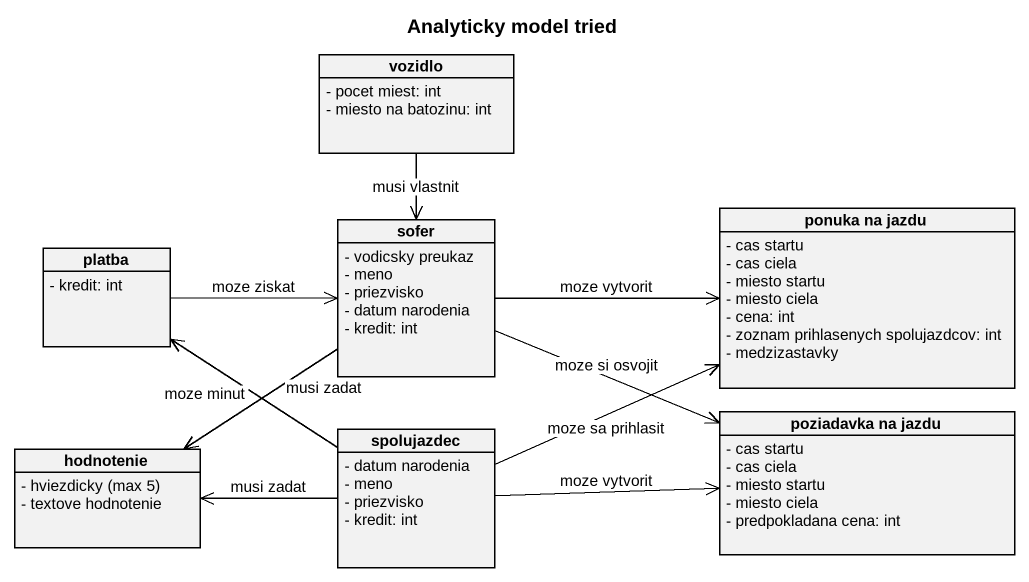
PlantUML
@startuml
title Analyticky model tried
hide circle
hide empty members
skinparam classAttributeIconSize 0
class vozidlo {
  - pocet miest: int
  - miesto na batozinu: int
}
class platba {
  - kredit: int
}
class sofer {
  - vodicsky preukaz
  - meno
  - priezvisko
  - datum narodenia
  - kredit: int
}
class "ponuka na jazdu" as ponuka_na_jazdu {
  - cas startu
  - cas ciela
  - miesto startu
  - miesto ciela
  - cena: int
  - zoznam prihlasenych spolujazdcov: int
  - medzizastavky
}
class hodnotenie {
  {field} - hviezdicky (max 5)
  - textove hodnotenie
}
class spolujazdec {
  - datum narodenia
  - meno
  - priezvisko
  - kredit: int
}
class "poziadavka na jazdu" as poziadavka_na_jazdu {
  - cas startu
  - cas ciela
  - miesto startu
  - miesto ciela
  - predpokladana cena: int
}
platba -right-> sofer : moze ziskat
sofer <-up- vozidlo : musi vlastnit
sofer -right-> ponuka_na_jazdu : moze vytvorit
sofer --> hodnotenie : musi zadat
sofer -right-> poziadavka_na_jazdu : moze si osvojit
spolujazdec -up-> platba : moze minut
spolujazdec -right-> ponuka_na_jazdu : moze sa prihlasit
spolujazdec -left-> hodnotenie : musi zadat
spolujazdec -right-> poziadavka_na_jazdu : moze vytvorit
@enduml
